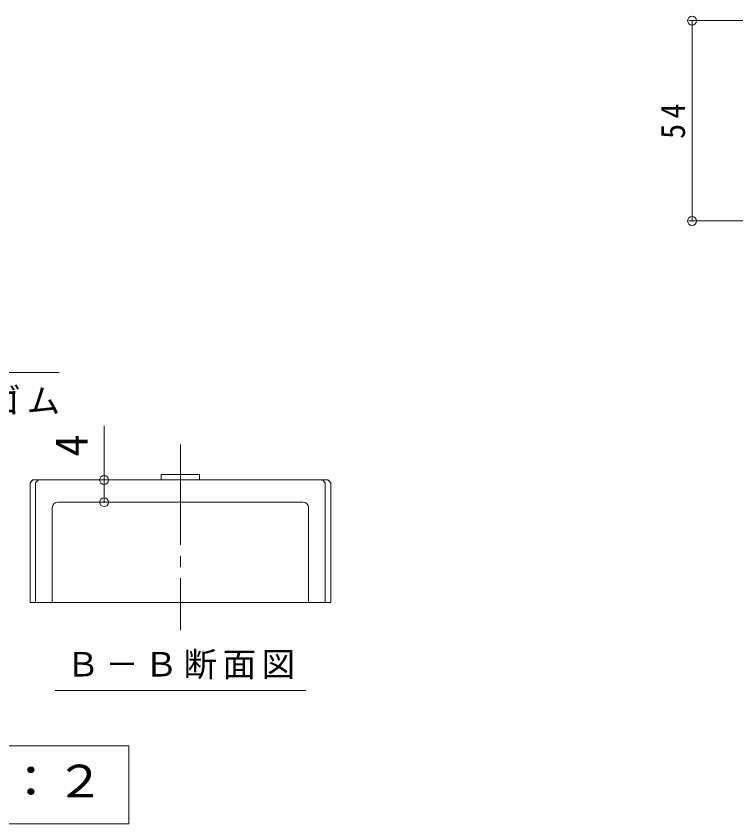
# Model space of a CAD drawing. Units: millimetres, scale not verified, with parts at other scales. Extents: x -559 to 559, y -405 to 425.
# Drawn here: x -213.2 to -19.4, y 75.9 to 293.6 of the extents above; entities that cross this region are included whole.
import ezdxf
from ezdxf.enums import TextEntityAlignment as Align

# ---------------------------------------------------------------- set-up
doc = ezdxf.new("R2010")
doc.units = ezdxf.units.MM
doc.header["$LTSCALE"] = 3
doc.header["$PDMODE"] = 32
doc.header["$PDSIZE"] = 2.4
doc.linetypes.add('CHAIN2', pattern=[12, 9, -1, 1, -1])
for name, color, linetype, lineweight in [('3-4', 7, 'Continuous', 18), ('D-4', 7, 'Continuous', 18), ('D-5', 4, 'Continuous', 18), ('D-7', 6, 'Continuous', 9)]:
    doc.layers.add(name, color=color, linetype=linetype, lineweight=lineweight)
doc.styles.add('ＭＳ ゴシック', font='')
doc.styles.get('ＭＳ ゴシック').set_extended_font_data('MS Gothic')

msp = doc.modelspace()

# ---------------------------------------------------------------- linework, layer by layer
at = {"layer": '3-4'}
for p, q in [((-32.041, 292.39), (16.359, 292.39)), ((-31.141, 238.39), (-31.141, 292.39)), ((-32.041, 238.39), (16.359, 238.39))]:
    msp.add_line(p, q, dxfattribs=at)
for p in [(-31.141, 292.39), (-31.141, 238.39)]:
    msp.add_point(p, dxfattribs=at)
at = {"layer": 'D-4'}
for p, q in [((-201.561, 197.587), (-284.061, 197.587)), ((-189.496, 168.596), (-189.496, 183.162)), ((-189.496, 162.596), (-189.496, 168.596))]:
    msp.add_line(p, q, dxfattribs=at)
for p in [(-189.496, 168.596), (-189.496, 162.596)]:
    msp.add_point(p, dxfattribs=at)
at = {"layer": 'D-5', "color": 7}
for p, q in [((-202.701, 111.819), (-135.201, 111.819)), ((-313.623, 96.91), (-182.823, 96.91)), ((-182.823, 96.91), (-182.823, 75.91)), ((-313.623, 75.91), (-182.823, 75.91))]:
    msp.add_line(p, q, dxfattribs=at)
at = {"layer": 'D-7', "linetype": 'CHAIN2'}
msp.add_line((-168.951, 178.116), (-168.951, 128.096), dxfattribs=at)
at = {"layer": 'D-7'}
for p, q in [((-174.131, 170.096), (-174.131, 168.596)), ((-163.771, 170.096), (-174.131, 170.096)), ((-163.771, 170.096), (-163.771, 168.596)), ((-209.451, 167.846), (-208.7, 168.596)), ((-209.451, 167.846), (-209.451, 135.596)), ((-129.201, 168.596), (-208.7, 168.596)), ((-207.951, 167.846), (-207.2, 168.596)), ((-207.951, 167.846), (-207.951, 135.596)), ((-129.951, 167.846), (-130.701, 168.596)), ((-129.951, 167.846), (-129.951, 135.596)), ((-128.451, 167.846), (-129.201, 168.596)), ((-128.451, 167.846), (-128.451, 135.596)), ((-203.451, 161.096), (-203.451, 135.596)), ((-135.951, 162.596), (-201.951, 162.596)), ((-134.451, 161.096), (-134.451, 135.596)), ((-128.451, 135.596), (-209.451, 135.596))]:
    msp.add_line(p, q, dxfattribs=at)
for centre, start, end in [((-201.951, 161.096), 90, 180), ((-135.951, 161.096), 0, 90)]:
    msp.add_arc(centre, 1.5, start, end, dxfattribs=at)

# ---------------------------------------------------------------- texts
at = {"layer": '3-4', "color": 2, "insert": (-32.941, 260.515), "char_height": 6.598, "attachment_point": 7, "rotation": 90, "style": 'ＭＳ ゴシック'}
msp.add_mtext('\\T1.36;\\W0.9;54', dxfattribs=at)
at = {"layer": 'D-4', "color": 2, "style": 'ＭＳ ゴシック'}
msp.add_text('4', height=8.798, rotation=90, dxfattribs=at).set_placement((-191.296, 174.881), align=Align.BOTTOM_LEFT)
at = {"layer": 'D-4', "insert": (-284.061, 186.273), "char_height": 6.598, "attachment_point": 7, "style": 'ＭＳ ゴシック'}
msp.add_mtext('\\T1.17;クロロプレンゴム', dxfattribs=at)
at = {"layer": 'D-5', "color": 2, "style": 'ＭＳ ゴシック', "width": 1.1}
msp.add_text('詳細図\u3000Ｓ＝１：２', height=8.798, dxfattribs=at).set_placement((-308.223, 80.41), align=Align.BOTTOM_LEFT)
at = {"layer": 'D-5', "color": 7, "insert": (-199.701, 114.819), "char_height": 6.598, "attachment_point": 7, "style": 'ＭＳ ゴシック'}
msp.add_mtext('\\T1.17;Ｂ－Ｂ断面図', dxfattribs=at)

doc.saveas('drawing.dxf')
